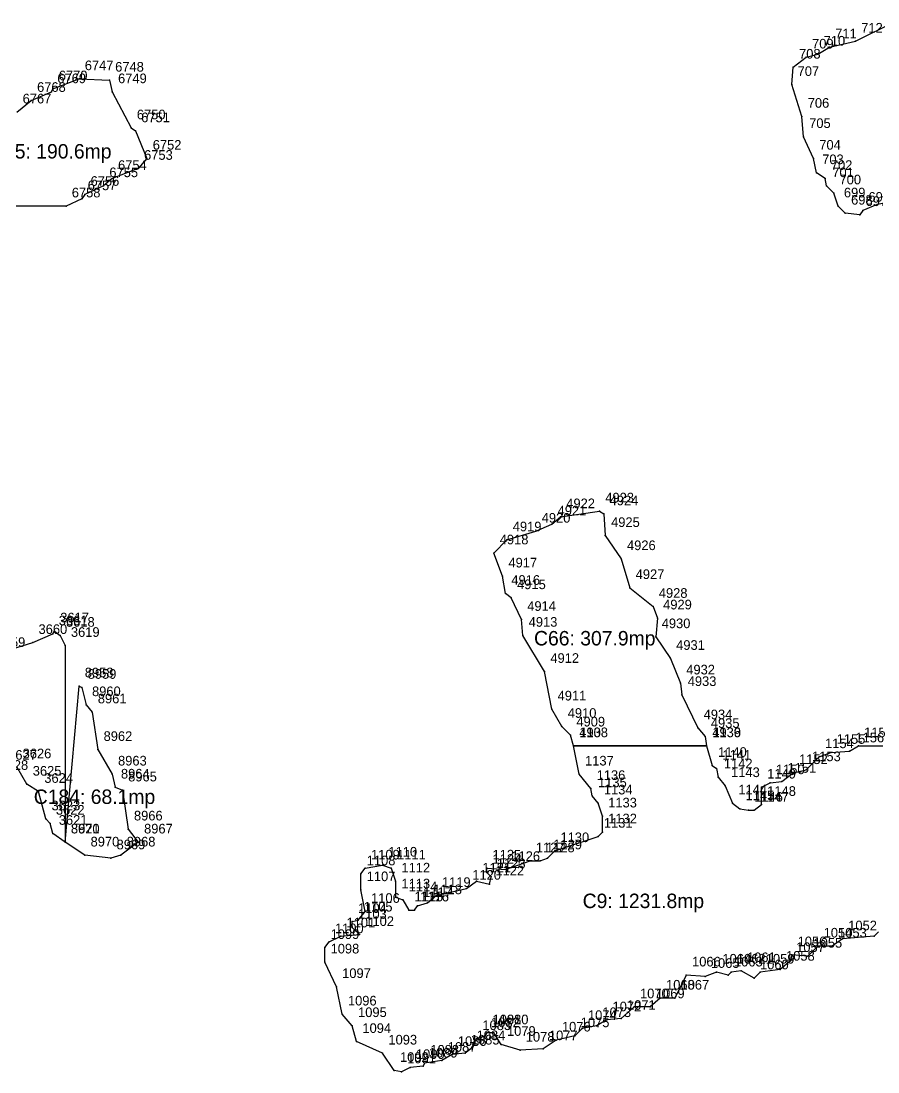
# Model space of a CAD drawing. Header units: metres. Extents: x 390529 to 391464, y 585067 to 585881.
# Drawn here: x 390704 to 390792.9, y 585392.2 to 585501.3 of the extents above; entities that cross this region are included whole.
import ezdxf
from ezdxf.enums import TextEntityAlignment as Align

# ---------------------------------------------------------------- set-up
doc = ezdxf.new("R2010")
doc.units = ezdxf.units.M
for name, color, linetype in [('1CC', 1, 'Continuous'), ('NUMERE_PCT', 2, 'Continuous'), ('TEXTE', 7, 'Continuous'), ('VARFURI', 4, 'Continuous')]:
    doc.layers.add(name, color=color, linetype=linetype)

msp = doc.modelspace()

# ---------------------------------------------------------------- linework, layer by layer
at = {"layer": '1CC', "color": 1}
for points in [[(390796.091, 585482.81), (390792.791, 585482.21), (390791.291, 585481.61), (390790.991, 585481.16), (390789.491, 585481.31), (390788.741, 585482.06), (390788.291, 585483.41), (390787.541, 585484.16), (390787.391, 585484.91), (390786.491, 585485.51), (390786.191, 585487.01), (390785.141, 585489.26), (390784.991, 585491.36), (390783.941, 585494.66), (390784.091, 585496.46), (390785.441, 585497.51), (390786.641, 585497.81), (390787.841, 585498.56), (390790.541, 585499.16), (390794.741, 585501.26)], [(390703.541, 585491.81), (390705.041, 585493.01), (390707.141, 585493.91), (390707.291, 585494.21), (390709.991, 585495.26), (390709.991, 585495.26), (390713.141, 585495.11), (390713.441, 585493.91), (390715.391, 585490.16), (390715.841, 585489.86), (390717.041, 585487.01), (390716.141, 585485.96), (390713.441, 585484.91), (390712.541, 585484.16), (390710.591, 585483.26), (390710.291, 585482.81), (390708.641, 585482.06), (390696.791, 585482.06)], [(390700.841, 585435.41), (390705.191, 585436.76), (390707.291, 585437.66), (390707.441, 585437.96), (390707.441, 585437.96), (390708.041, 585437.51), (390708.55, 585436.46), (390708.55, 585416.06), (390707.291, 585416.96), (390706.991, 585418.01), (390706.541, 585418.46), (390705.791, 585421.31), (390704.591, 585422.06), (390703.541, 585423.86)], [(390792.941, 585406.76), (390792.491, 585406.31), (390789.191, 585406.01), (390788.141, 585405.26), (390786.641, 585405.26), (390785.591, 585404.21), (390783.941, 585404.36), (390783.791, 585403.76), (390782.741, 585402.86), (390780.641, 585402.56), (390780.041, 585401.96), (390778.691, 585402.71), (390777.641, 585402.56), (390777.341, 585402.26), (390776.141, 585402.56), (390774.941, 585402.11), (390772.991, 585402.26), (390771.791, 585399.86), (390770.291, 585399.86), (390769.241, 585398.96), (390767.591, 585398.96), (390766.241, 585397.76), (390764.741, 585397.61), (390763.691, 585397.01), (390762.191, 585396.71), (390761.441, 585395.96), (390759.491, 585395.51), (390758.141, 585394.61), (390755.741, 585394.46), (390753.791, 585395.06), (390753.041, 585396.26), (390752.291, 585396.26), (390752.141, 585395.96), (390751.241, 585395.66), (390750.641, 585394.61), (390750.041, 585394.16), (390748.691, 585394.01), (390747.641, 585393.41), (390745.841, 585393.11), (390745.691, 585392.81), (390744.341, 585392.66), (390743.441, 585392.21), (390742.691, 585392.36), (390741.491, 585394.16), (390738.791, 585395.36), (390738.341, 585397.01), (390737.291, 585398.21), (390736.691, 585401.06), (390735.491, 585403.61), (390735.491, 585405.11), (390735.941, 585405.71), (390737.141, 585406.31), (390739.091, 585406.46), (390738.341, 585407.21), (390738.341, 585407.81), (390738.941, 585407.96), (390739.691, 585408.86), (390739.241, 585411.11), (390739.241, 585412.76), (390739.691, 585413.36), (390741.491, 585413.66), (390742.391, 585413.36), (390742.841, 585412.01), (390742.841, 585410.36), (390743.591, 585410.06), (390744.191, 585409.01), (390744.791, 585409.01), (390745.091, 585409.46), (390746.141, 585409.76), (390747.041, 585410.51), (390750.191, 585411.26), (390751.241, 585412.01), (390752.591, 585411.71), (390752.741, 585412.46), (390752.291, 585412.91), (390752.291, 585413.36), (390754.241, 585413.21), (390756.791, 585414.11), (390757.841, 585414.11), (390758.591, 585414.41), (390759.341, 585415.16), (390763.841, 585416.66), (390764.291, 585417.11), (390764.291, 585418.76), (390763.841, 585420.11), (390763.241, 585420.86), (390763.091, 585421.61), (390761.891, 585423.11), (390761.291, 585426.05), (390775.091, 585426.05), (390775.691, 585424.01), (390776.141, 585423.71), (390776.291, 585422.81), (390777.041, 585421.91), (390777.791, 585420.11), (390778.541, 585419.51), (390779.441, 585419.36), (390780.041, 585419.36), (390780.791, 585419.96), (390780.791, 585421.76), (390781.691, 585422.21), (390782.891, 585422.36), (390784.091, 585423.26), (390785.441, 585423.56), (390786.791, 585424.91), (390787.991, 585425.36), (390789.941, 585425.51), (390790.841, 585426.05), (390794.891, 585426.05)]]:
    msp.add_lwpolyline(points, dxfattribs=at)
for points in [[(390761.291, 585426.05), (390760.991, 585427.16), (390760.091, 585428.06), (390759.041, 585429.86), (390758.291, 585433.76), (390756.041, 585437.51), (390755.891, 585439.16), (390754.841, 585441.41), (390754.241, 585441.86), (390753.941, 585443.66), (390753.041, 585446.06), (390754.391, 585447.41), (390757.391, 585448.31), (390759.041, 585449.06), (390759.941, 585449.81), (390763.991, 585450.41), (390764.441, 585450.11), (390764.591, 585447.86), (390766.241, 585445.46), (390767.141, 585442.46), (390769.541, 585440.51), (390769.991, 585439.31), (390769.841, 585437.36), (390771.341, 585435.11), (390772.391, 585432.56), (390772.541, 585431.36), (390774.191, 585427.91), (390774.941, 585427.01), (390775.091, 585426.05), (390761.291, 585426.05)], [(390709.991, 585432.26), (390710.291, 585432.11), (390710.741, 585430.31), (390711.341, 585429.56), (390711.941, 585425.66), (390713.441, 585423.11), (390713.741, 585421.76), (390714.491, 585421.46), (390715.091, 585417.41), (390716.141, 585416.06), (390714.341, 585414.71), (390713.291, 585414.41), (390710.591, 585414.71), (390708.55, 585416.06), (390709.991, 585432.26)]]:
    msp.add_lwpolyline(points, close=True, dxfattribs=at)
at = {"layer": 'VARFURI', "color": 4}
for p in [(390787.841, 585498.56), (390790.541, 585499.16), (390785.441, 585497.51), (390786.641, 585497.81), (390784.091, 585496.46), (390709.991, 585495.26), (390713.141, 585495.11), (390707.141, 585493.91), (390707.291, 585494.21), (390713.441, 585493.91), (390783.941, 585494.66), (390705.041, 585493.01), (390784.991, 585491.36), (390715.391, 585490.16), (390715.841, 585489.86), (390785.141, 585489.26), (390717.041, 585487.01), (390786.191, 585487.01), (390716.141, 585485.96), (390786.491, 585485.51), (390712.541, 585484.16), (390713.441, 585484.91), (390787.391, 585484.91), (390787.541, 585484.16), (390710.591, 585483.26), (390788.291, 585483.41), (390708.641, 585482.06), (390710.291, 585482.81), (390788.741, 585482.06), (390792.791, 585482.21), (390789.491, 585481.31), (390790.991, 585481.16), (390791.291, 585481.61), (390763.991, 585450.41), (390759.941, 585449.81), (390764.441, 585450.11), (390757.391, 585448.31), (390759.041, 585449.06), (390754.391, 585447.41), (390764.591, 585447.86), (390753.041, 585446.06), (390766.241, 585445.46), (390753.941, 585443.66), (390754.241, 585441.86), (390767.141, 585442.46), (390754.841, 585441.41), (390769.541, 585440.51), (390769.991, 585439.31), (390755.891, 585439.16), (390707.291, 585437.66), (390707.441, 585437.96), (390708.041, 585437.51), (390756.041, 585437.51), (390769.841, 585437.36), (390705.191, 585436.76), (390708.55, 585436.46), (390771.341, 585435.11), (390758.291, 585433.76), (390709.991, 585432.26), (390710.291, 585432.11), (390772.391, 585432.56), (390772.541, 585431.36), (390710.741, 585430.31), (390711.341, 585429.56), (390759.041, 585429.86), (390760.091, 585428.06), (390774.191, 585427.91), (390760.991, 585427.16), (390774.941, 585427.01), (390711.941, 585425.66), (390761.291, 585426.05), (390761.291, 585426.05), (390775.091, 585426.05), (390775.091, 585426.05), (390787.991, 585425.36), (390789.941, 585425.51), (390790.841, 585426.05), (390786.791, 585424.91), (390713.441, 585423.11), (390761.891, 585423.11), (390775.691, 585424.01), (390776.141, 585423.71), (390784.091, 585423.26), (390785.441, 585423.56), (390704.591, 585422.06), (390776.291, 585422.81), (390777.041, 585421.91), (390781.691, 585422.21), (390782.891, 585422.36), (390705.791, 585421.31), (390713.741, 585421.76), (390714.491, 585421.46), (390763.091, 585421.61), (390763.241, 585420.86), (390780.791, 585421.76), (390763.841, 585420.11), (390777.791, 585420.11), (390780.791, 585419.96), (390764.291, 585418.76), (390778.541, 585419.51), (390779.441, 585419.36), (390780.041, 585419.36), (390706.541, 585418.46), (390706.991, 585418.01), (390707.291, 585416.96), (390715.091, 585417.41), (390763.841, 585416.66), (390764.291, 585417.11), (390708.55, 585416.06), (390708.55, 585416.06), (390716.141, 585416.06), (390710.591, 585414.71), (390713.291, 585414.41), (390714.341, 585414.71), (390758.591, 585414.41), (390759.341, 585415.16), (390739.691, 585413.36), (390741.491, 585413.66), (390742.391, 585413.36), (390752.291, 585413.36), (390754.241, 585413.21), (390756.791, 585414.11), (390757.841, 585414.11), (390739.241, 585412.76), (390752.291, 585412.91), (390752.741, 585412.46), (390739.241, 585411.11), (390742.841, 585412.01), (390750.191, 585411.26), (390751.241, 585412.01), (390752.591, 585411.71), (390742.841, 585410.36), (390743.591, 585410.06), (390747.041, 585410.51), (390739.691, 585408.86), (390744.191, 585409.01), (390744.791, 585409.01), (390745.091, 585409.46), (390746.141, 585409.76), (390738.341, 585407.81), (390738.941, 585407.96), (390738.341, 585407.21), (390735.941, 585405.71), (390737.141, 585406.31), (390739.091, 585406.46), (390789.191, 585406.01), (390792.491, 585406.31), (390735.491, 585405.11), (390786.641, 585405.26), (390788.141, 585405.26), (390735.491, 585403.61), (390783.791, 585403.76), (390783.941, 585404.36), (390785.591, 585404.21), (390772.991, 585402.26), (390776.141, 585402.56), (390777.341, 585402.26), (390777.641, 585402.56), (390778.691, 585402.71), (390780.641, 585402.56), (390782.741, 585402.86), (390774.941, 585402.11), (390780.041, 585401.96), (390736.691, 585401.06), (390767.591, 585398.96), (390769.241, 585398.96), (390770.291, 585399.86), (390771.791, 585399.86), (390737.291, 585398.21), (390738.341, 585397.01), (390763.691, 585397.01), (390764.741, 585397.61), (390766.241, 585397.76), (390752.141, 585395.96), (390752.291, 585396.26), (390753.041, 585396.26), (390761.441, 585395.96), (390762.191, 585396.71), (390738.791, 585395.36), (390750.641, 585394.61), (390751.241, 585395.66), (390753.791, 585395.06), (390758.141, 585394.61), (390759.491, 585395.51), (390741.491, 585394.16), (390748.691, 585394.01), (390750.041, 585394.16), (390755.741, 585394.46), (390744.341, 585392.66), (390745.691, 585392.81), (390745.841, 585393.11), (390747.641, 585393.41), (390742.691, 585392.36), (390743.441, 585392.21)]:
    msp.add_point(p, dxfattribs=at)

# ---------------------------------------------------------------- texts
at = {"layer": 'NUMERE_PCT', "color": 2}
for s, p in [('711', (390788.441, 585499.16)), ('712', (390791.141, 585499.76)), ('709', (390786.041, 585498.11)), ('710', (390787.241, 585498.41)), ('708', (390784.691, 585497.06)), ('6747', (390710.591, 585495.86)), ('6770', (390707.891, 585494.81)), ('6748', (390713.741, 585495.71)), ('707', (390784.541, 585495.26)), ('6768', (390705.641, 585493.61)), ('6769', (390707.741, 585494.51)), ('6749', (390714.041, 585494.51)), ('6767', (390704.141, 585492.41)), ('706', (390785.591, 585491.96)), ('6750', (390715.991, 585490.76)), ('6751', (390716.441, 585490.46)), ('705', (390785.741, 585489.86)), ('6752', (390717.641, 585487.61)), ('704', (390786.791, 585487.61)), ('6753', (390716.741, 585486.56)), ('703', (390787.091, 585486.11)), ('6754', (390714.041, 585485.51)), ('702', (390787.991, 585485.51)), ('6756', (390711.191, 585483.86)), ('6755', (390713.141, 585484.76)), ('701', (390788.141, 585484.76)), ('700', (390788.891, 585484.01)), ('6757', (390710.891, 585483.41)), ('6758', (390709.241, 585482.66)), ('699', (390789.341, 585482.66)), ('698', (390790.091, 585481.91)), ('697', (390791.591, 585481.76)), ('696', (390791.891, 585482.21)), ('4922', (390760.541, 585450.41)), ('4923', (390764.591, 585451.01)), ('4924', (390765.041, 585450.71)), ('4920', (390757.991, 585448.91)), ('4921', (390759.641, 585449.66)), ('4919', (390754.991, 585448.01)), ('4925', (390765.191, 585448.46)), ('4918', (390753.641, 585446.66)), ('4926', (390766.841, 585446.06)), ('4917', (390754.541, 585444.26)), ('4916', (390754.841, 585442.46)), ('4927', (390767.741, 585443.06)), ('4915', (390755.441, 585442.01)), ('4928', (390770.141, 585441.11)), ('4914', (390756.491, 585439.76)), ('4929', (390770.591, 585439.91)), ('3661', (390707.891, 585438.26)), ('3617', (390708.041, 585438.56)), ('3618', (390708.641, 585438.11)), ('4913', (390756.641, 585438.11)), ('3660', (390705.791, 585437.36)), ('3619', (390709.15, 585437.06)), ('4930', (390770.441, 585437.96)), ('3659', (390701.441, 585436.01)), ('4931', (390771.941, 585435.71)), ('4912', (390758.891, 585434.36)), ('8958', (390710.591, 585432.86)), ('8959', (390710.891, 585432.71)), ('4932', (390772.991, 585433.16)), ('4933', (390773.141, 585431.96)), ('8960', (390711.341, 585430.91)), ('4911', (390759.641, 585430.46)), ('8961', (390711.941, 585430.16)), ('4910', (390760.691, 585428.66)), ('4934', (390774.791, 585428.51)), ('4909', (390761.591, 585427.76)), ('4935', (390775.541, 585427.61)), ('8962', (390712.541, 585426.26)), ('4908', (390761.891, 585426.65)), ('1138', (390761.891, 585426.65)), ('4936', (390775.691, 585426.65)), ('1139', (390775.691, 585426.65)), ('1156', (390790.541, 585426.11)), ('1157', (390791.441, 585426.65)), ('1154', (390787.391, 585425.51)), ('1155', (390788.591, 585425.96)), ('3627', (390702.641, 585424.31)), ('3626', (390704.141, 585424.46)), ('1140', (390776.291, 585424.61)), ('1141', (390776.741, 585424.31)), ('1152', (390784.691, 585423.86)), ('1153', (390786.041, 585424.16)), ('3628', (390701.741, 585423.26)), ('8963', (390714.041, 585423.71)), ('1137', (390762.491, 585423.71)), ('1142', (390776.891, 585423.41)), ('1150', (390782.291, 585422.81)), ('1151', (390783.491, 585422.96)), ('3625', (390705.191, 585422.66)), ('3624', (390706.391, 585421.91)), ('8964', (390714.341, 585422.36)), ('8965', (390715.091, 585422.06)), ('1136', (390763.691, 585422.21)), ('1143', (390777.641, 585422.51)), ('1149', (390781.391, 585422.36)), ('1135', (390763.841, 585421.46)), ('1134', (390764.441, 585420.71)), ('1144', (390778.391, 585420.71)), ('1148', (390781.391, 585420.56)), ('1145', (390779.141, 585420.11)), ('1146', (390780.041, 585419.96)), ('1147', (390780.641, 585419.96)), ('3623', (390707.141, 585419.06)), ('3622', (390707.591, 585418.61)), ('1133', (390764.891, 585419.36)), ('3621', (390707.891, 585417.56)), ('8966', (390715.691, 585418.01)), ('1131', (390764.441, 585417.26)), ('1132', (390764.891, 585417.71)), ('3620', (390709.15, 585416.66)), ('8971', (390709.15, 585416.66)), ('8967', (390716.741, 585416.66)), ('8970', (390711.191, 585415.31)), ('8968', (390714.941, 585415.31)), ('1130', (390759.941, 585415.76)), ('8969', (390713.891, 585415.01)), ('1110', (390742.091, 585414.26)), ('1127', (390757.391, 585414.71)), ('1128', (390758.441, 585414.71)), ('1129', (390759.191, 585415.01)), ('1108', (390739.841, 585413.36)), ('1109', (390740.291, 585413.96)), ('1111', (390742.991, 585413.96)), ('1125', (390752.891, 585413.96)), ('1124', (390752.891, 585413.51)), ('1123', (390753.341, 585413.06)), ('1126', (390754.841, 585413.81)), ('1112', (390743.441, 585412.61)), ('1120', (390750.791, 585411.86)), ('1121', (390751.841, 585412.61)), ('1122', (390753.191, 585412.31)), ('1107', (390739.841, 585411.71)), ('1113', (390743.441, 585410.96)), ('1119', (390747.641, 585411.11)), ('1114', (390744.191, 585410.66)), ('1117', (390745.691, 585410.06)), ('1118', (390746.741, 585410.36)), ('1105', (390739.541, 585408.56)), ('1106', (390740.291, 585409.46)), ('1115', (390744.791, 585409.61)), ('1116', (390745.391, 585409.61)), ('1104', (390738.941, 585408.41)), ('1103', (390738.941, 585407.81)), ('1101', (390737.741, 585406.91)), ('1102', (390739.691, 585407.06)), ('1052', (390789.791, 585406.61)), ('1099', (390736.091, 585405.71)), ('1100', (390736.541, 585406.31)), ('1054', (390787.241, 585405.86)), ('1053', (390788.741, 585405.86)), ('1098', (390736.091, 585404.21)), ('1057', (390784.391, 585404.36)), ('1056', (390784.541, 585404.96)), ('1055', (390786.191, 585404.81)), ('1064', (390776.741, 585403.16)), ('1062', (390778.241, 585403.16)), ('1061', (390779.291, 585403.31)), ('1059', (390781.241, 585403.16)), ('1058', (390783.341, 585403.46)), ('1066', (390773.591, 585402.86)), ('1065', (390775.541, 585402.71)), ('1063', (390777.941, 585402.86)), ('1060', (390780.641, 585402.56)), ('1097', (390737.291, 585401.66)), ('1068', (390770.891, 585400.46)), ('1067', (390772.391, 585400.46)), ('1096', (390737.891, 585398.81)), ('1070', (390768.191, 585399.56)), ('1069', (390769.841, 585399.56)), ('1072', (390765.341, 585398.21)), ('1071', (390766.841, 585398.36)), ('1095', (390738.941, 585397.61)), ('1082', (390752.741, 585396.56)), ('1081', (390752.891, 585396.86)), ('1080', (390753.641, 585396.86)), ('1075', (390762.041, 585396.56)), ('1074', (390762.791, 585397.31)), ('1073', (390764.291, 585397.61)), ('1094', (390739.391, 585395.96)), ('1083', (390751.841, 585396.26)), ('1079', (390754.391, 585395.66)), ('1076', (390760.091, 585396.11)), ('1093', (390742.091, 585394.76)), ('1086', (390749.291, 585394.61)), ('1085', (390750.641, 585394.76)), ('1084', (390751.241, 585395.21)), ('1078', (390756.341, 585395.06)), ('1077', (390758.741, 585395.21)), ('1089', (390746.291, 585393.41)), ('1088', (390746.441, 585393.71)), ('1087', (390748.241, 585394.01)), ('1092', (390743.291, 585392.96)), ('1091', (390744.041, 585392.81)), ('1090', (390744.941, 585393.26))]:
    msp.add_text(s, height=1, dxfattribs=at).set_placement(p, align=Align.BOTTOM_LEFT)
at = {"layer": 'TEXTE', "color": 7}
for s, p in [('C115: 190.6mp', (390706.503, 585487.742)), ('C66: 307.9mp', (390763.496, 585437.218)), ('C184: 68.1mp', (390711.598, 585420.77)), ('C9: 1231.8mp', (390768.542, 585409.964))]:
    msp.add_text(s, height=1.5, dxfattribs=at).set_placement(p, align=Align.MIDDLE_CENTER)

doc.saveas('drawing.dxf')
